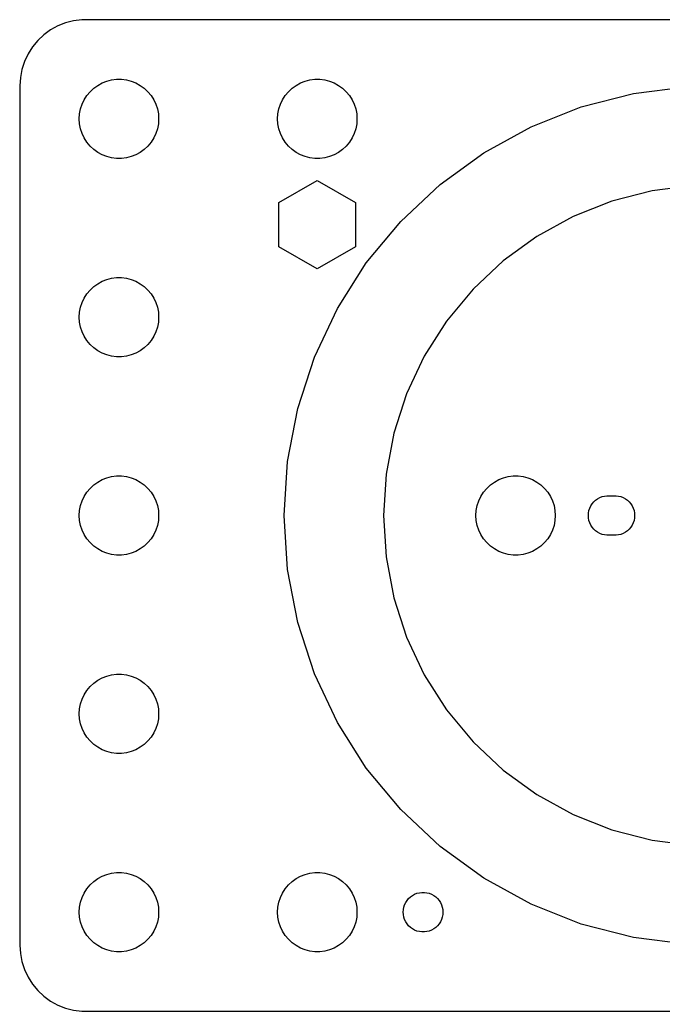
# Model space of a CAD drawing. Header units: metres. Extents: x -52 to 52, y -37 to 289.
# Drawn here: x -52.5 to -3.8, y 130.5 to 205.5 of the extents above; entities that cross this region are included whole.
import ezdxf

# ---------------------------------------------------------------- set-up
doc = ezdxf.new("R2010")
doc.units = ezdxf.units.M

msp = doc.modelspace()

# ---------------------------------------------------------------- linework, layer by layer
for p, q in [((-47.8139, 205.49), (-48.4369, 205.411)), ((47.8139, 205.49), (-47.8139, 205.49)), ((-50.1791, 204.722), (-50.6871, 204.353)), ((-49.6289, 205.024), (-50.1791, 204.722)), ((-49.0451, 205.255), (-49.6289, 205.024)), ((-48.4369, 205.411), (-49.0451, 205.255)), ((-50.6871, 204.353), (-51.1448, 203.923)), ((-51.5451, 203.439), (-51.8815, 202.909)), ((-51.1448, 203.923), (-51.5451, 203.439)), ((-51.8815, 202.909), (-52.1489, 202.341)), ((-52.3429, 201.743), (-52.4606, 201.127)), ((-52.1489, 202.341), (-52.3429, 201.743)), ((-52.4606, 201.127), (-52.5, 200.5)), ((-45.927, 200.853), (-45.5621, 200.947)), ((-45.5621, 200.947), (-45.1884, 200.994)), ((-45.1884, 200.994), (-44.8116, 200.994)), ((-44.8116, 200.994), (-44.4379, 200.947)), ((-44.4379, 200.947), (-44.0729, 200.853)), ((-30.927, 200.853), (-30.5621, 200.947)), ((-30.5621, 200.947), (-30.1884, 200.994)), ((-30.1884, 200.994), (-29.8116, 200.994)), ((-29.8116, 200.994), (-29.4379, 200.947)), ((-29.4379, 200.947), (-29.0729, 200.853)), ((-52.5, 200.5), (-52.5, 135.5)), ((-47.1869, 200.054), (-46.9123, 200.312)), ((-46.9123, 200.312), (-46.6075, 200.533)), ((-46.6075, 200.533), (-46.2773, 200.714)), ((-46.2773, 200.714), (-45.927, 200.853)), ((-44.0729, 200.853), (-43.7227, 200.714)), ((-43.7227, 200.714), (-43.3925, 200.533)), ((-43.3925, 200.533), (-43.0877, 200.312)), ((-43.0877, 200.312), (-42.8131, 200.054)), ((-32.1869, 200.054), (-31.9123, 200.312)), ((-31.9123, 200.312), (-31.6075, 200.533)), ((-31.6075, 200.533), (-31.2773, 200.714)), ((-31.2773, 200.714), (-30.927, 200.853)), ((-29.0729, 200.853), (-28.7227, 200.714)), ((-28.7227, 200.714), (-28.3925, 200.533)), ((-28.3925, 200.533), (-28.0877, 200.312)), ((-28.0877, 200.312), (-27.8131, 200.054)), ((-6.08989, 199.924), (-2.04068, 200.436)), ((-47.6289, 199.445), (-47.427, 199.763)), ((-47.427, 199.763), (-47.1869, 200.054)), ((-42.8131, 200.054), (-42.5729, 199.763)), ((-42.5729, 199.763), (-42.3711, 199.445)), ((-32.6289, 199.445), (-32.427, 199.763)), ((-32.427, 199.763), (-32.1869, 200.054)), ((-27.8131, 200.054), (-27.5729, 199.763)), ((-27.5729, 199.763), (-27.3711, 199.445)), ((-10.043, 198.909), (-6.08989, 199.924)), ((-47.9763, 198.376), (-47.9057, 198.746)), ((-47.9057, 198.746), (-47.7893, 199.104)), ((-47.7893, 199.104), (-47.6289, 199.445)), ((-42.3711, 199.445), (-42.2107, 199.104)), ((-42.2107, 199.104), (-42.0942, 198.746)), ((-42.0942, 198.746), (-42.0237, 198.376)), ((-32.9763, 198.376), (-32.9057, 198.746)), ((-32.9057, 198.746), (-32.7893, 199.104)), ((-32.7893, 199.104), (-32.6289, 199.445)), ((-27.3711, 199.445), (-27.2107, 199.104)), ((-27.2107, 199.104), (-27.0942, 198.746)), ((-27.0942, 198.746), (-27.0237, 198.376)), ((-13.8378, 197.407), (-10.043, 198.909)), ((-48, 198), (-47.9763, 198.376)), ((-47.9763, 197.624), (-48, 198)), ((-42.0237, 198.376), (-42, 198)), ((-42, 198), (-42.0237, 197.624)), ((-33, 198), (-32.9763, 198.376)), ((-32.9763, 197.624), (-33, 198)), ((-27.0237, 198.376), (-27, 198)), ((-27, 198), (-27.0237, 197.624)), ((-47.9057, 197.254), (-47.9763, 197.624)), ((-47.7893, 196.896), (-47.9057, 197.254)), ((-42.0942, 197.254), (-42.2107, 196.896)), ((-42.0237, 197.624), (-42.0942, 197.254)), ((-32.9057, 197.254), (-32.9763, 197.624)), ((-32.7893, 196.896), (-32.9057, 197.254)), ((-27.0942, 197.254), (-27.2107, 196.896)), ((-27.0237, 197.624), (-27.0942, 197.254)), ((-17.4144, 195.441), (-13.8378, 197.407)), ((-47.6289, 196.555), (-47.7893, 196.896)), ((-47.427, 196.237), (-47.6289, 196.555)), ((-42.3711, 196.555), (-42.5729, 196.237)), ((-42.2107, 196.896), (-42.3711, 196.555)), ((-32.6289, 196.555), (-32.7893, 196.896)), ((-32.427, 196.237), (-32.6289, 196.555)), ((-27.3711, 196.555), (-27.5729, 196.237)), ((-27.2107, 196.896), (-27.3711, 196.555)), ((-47.1869, 195.946), (-47.427, 196.237)), ((-46.9123, 195.688), (-47.1869, 195.946)), ((-42.8131, 195.946), (-43.0877, 195.688)), ((-42.5729, 196.237), (-42.8131, 195.946)), ((-32.1869, 195.946), (-32.427, 196.237)), ((-31.9123, 195.688), (-32.1869, 195.946)), ((-27.8131, 195.946), (-28.0877, 195.688)), ((-27.5729, 196.237), (-27.8131, 195.946)), ((-46.6075, 195.467), (-46.9123, 195.688)), ((-46.2773, 195.286), (-46.6075, 195.467)), ((-45.927, 195.147), (-46.2773, 195.286)), ((-45.5621, 195.053), (-45.927, 195.147)), ((-45.1884, 195.006), (-45.5621, 195.053)), ((-44.8116, 195.006), (-45.1884, 195.006)), ((-44.4379, 195.053), (-44.8116, 195.006)), ((-44.0729, 195.147), (-44.4379, 195.053)), ((-43.7227, 195.286), (-44.0729, 195.147)), ((-43.3925, 195.467), (-43.7227, 195.286)), ((-43.0877, 195.688), (-43.3925, 195.467)), ((-31.6075, 195.467), (-31.9123, 195.688)), ((-31.2773, 195.286), (-31.6075, 195.467)), ((-30.927, 195.147), (-31.2773, 195.286)), ((-30.5621, 195.053), (-30.927, 195.147)), ((-30.1884, 195.006), (-30.5621, 195.053)), ((-29.8116, 195.006), (-30.1884, 195.006)), ((-29.4379, 195.053), (-29.8116, 195.006)), ((-29.0729, 195.147), (-29.4379, 195.053)), ((-28.7227, 195.286), (-29.0729, 195.147)), ((-28.3925, 195.467), (-28.7227, 195.286)), ((-28.0877, 195.688), (-28.3925, 195.467)), ((-20.7163, 193.042), (-17.4144, 195.441)), ((-32.8982, 191.673), (-30, 193.347)), ((-30, 193.347), (-27.1018, 191.673)), ((-23.6915, 190.248), (-20.7163, 193.042)), ((-1.56975, 192.951), (-4.68452, 192.557)), ((-4.68452, 192.557), (-7.72542, 191.776)), ((-32.8982, 188.327), (-32.8982, 191.673)), ((-27.1018, 191.673), (-27.1018, 188.327)), ((-7.72542, 191.776), (-10.6445, 190.621)), ((-10.6445, 190.621), (-13.3957, 189.108)), ((-26.293, 187.103), (-23.6915, 190.248)), ((-13.3957, 189.108), (-15.9356, 187.263)), ((-30, 186.653), (-32.8982, 188.327)), ((-27.1018, 188.327), (-30, 186.653)), ((-28.48, 183.657), (-26.293, 187.103)), ((-15.9356, 187.263), (-18.2242, 185.114)), ((-45.5621, 185.947), (-45.1884, 185.994)), ((-45.1884, 185.994), (-44.8116, 185.994)), ((-44.8116, 185.994), (-44.4379, 185.947)), ((-47.1869, 185.054), (-46.9123, 185.312)), ((-46.9123, 185.312), (-46.6075, 185.533)), ((-46.6075, 185.533), (-46.2773, 185.714)), ((-46.2773, 185.714), (-45.927, 185.853)), ((-45.927, 185.853), (-45.5621, 185.947)), ((-44.4379, 185.947), (-44.0729, 185.853)), ((-44.0729, 185.853), (-43.7227, 185.714)), ((-43.7227, 185.714), (-43.3925, 185.533)), ((-43.3925, 185.533), (-43.0877, 185.312)), ((-43.0877, 185.312), (-42.8131, 185.054)), ((-47.6289, 184.445), (-47.427, 184.763)), ((-47.427, 184.763), (-47.1869, 185.054)), ((-42.8131, 185.054), (-42.5729, 184.763)), ((-42.5729, 184.763), (-42.3711, 184.445)), ((-18.2242, 185.114), (-20.2254, 182.695)), ((-47.9763, 183.376), (-47.9057, 183.746)), ((-47.9057, 183.746), (-47.7893, 184.104)), ((-47.7893, 184.104), (-47.6289, 184.445)), ((-42.3711, 184.445), (-42.2107, 184.104)), ((-42.2107, 184.104), (-42.0942, 183.746)), ((-42.0942, 183.746), (-42.0237, 183.376)), ((-48, 183), (-47.9763, 183.376)), ((-47.9763, 182.624), (-48, 183)), ((-42.0237, 183.376), (-42, 183)), ((-42, 183), (-42.0237, 182.624)), ((-30.2177, 179.964), (-28.48, 183.657)), ((-47.9057, 182.254), (-47.9763, 182.624)), ((-47.7893, 181.896), (-47.9057, 182.254)), ((-42.0942, 182.254), (-42.2107, 181.896)), ((-42.0237, 182.624), (-42.0942, 182.254)), ((-20.2254, 182.695), (-21.9077, 180.044)), ((-47.6289, 181.555), (-47.7893, 181.896)), ((-47.427, 181.237), (-47.6289, 181.555)), ((-42.3711, 181.555), (-42.5729, 181.237)), ((-42.2107, 181.896), (-42.3711, 181.555)), ((-47.1869, 180.946), (-47.427, 181.237)), ((-46.9123, 180.688), (-47.1869, 180.946)), ((-42.8131, 180.946), (-43.0877, 180.688)), ((-42.5729, 181.237), (-42.8131, 180.946)), ((-46.6075, 180.467), (-46.9123, 180.688)), ((-46.2773, 180.286), (-46.6075, 180.467)), ((-45.927, 180.147), (-46.2773, 180.286)), ((-45.5621, 180.053), (-45.927, 180.147)), ((-45.1884, 180.006), (-45.5621, 180.053)), ((-44.8116, 180.006), (-45.1884, 180.006)), ((-44.4379, 180.053), (-44.8116, 180.006)), ((-44.0729, 180.147), (-44.4379, 180.053)), ((-43.7227, 180.286), (-44.0729, 180.147)), ((-43.3925, 180.467), (-43.7227, 180.286)), ((-43.0877, 180.688), (-43.3925, 180.467)), ((-31.4789, 176.082), (-30.2177, 179.964)), ((-21.9077, 180.044), (-23.2444, 177.203)), ((-23.2444, 177.203), (-24.2146, 174.217)), ((-32.2437, 172.073), (-31.4789, 176.082)), ((-24.2146, 174.217), (-24.8029, 171.133)), ((-32.5, 168), (-32.2437, 172.073)), ((-45.5621, 170.947), (-45.1884, 170.994)), ((-45.1884, 170.994), (-44.8116, 170.994)), ((-44.8116, 170.994), (-44.4379, 170.947)), ((-24.8029, 171.133), (-25, 168)), ((-15.5621, 170.947), (-15.1884, 170.994)), ((-15.1884, 170.994), (-14.8116, 170.994)), ((-14.8116, 170.994), (-14.4379, 170.947)), ((-47.1869, 170.054), (-46.9123, 170.312)), ((-46.9123, 170.312), (-46.6075, 170.533)), ((-46.6075, 170.533), (-46.2773, 170.714)), ((-46.2773, 170.714), (-45.927, 170.853)), ((-45.927, 170.853), (-45.5621, 170.947)), ((-44.4379, 170.947), (-44.0729, 170.853)), ((-44.0729, 170.853), (-43.7227, 170.714)), ((-43.7227, 170.714), (-43.3925, 170.533)), ((-43.3925, 170.533), (-43.0877, 170.312)), ((-43.0877, 170.312), (-42.8131, 170.054)), ((-17.1869, 170.054), (-16.9123, 170.312)), ((-16.9123, 170.312), (-16.6075, 170.533)), ((-16.6075, 170.533), (-16.2773, 170.714)), ((-16.2773, 170.714), (-15.927, 170.853)), ((-15.927, 170.853), (-15.5621, 170.947)), ((-14.4379, 170.947), (-14.0729, 170.853)), ((-14.0729, 170.853), (-13.7227, 170.714)), ((-13.7227, 170.714), (-13.3925, 170.533)), ((-13.3925, 170.533), (-13.0877, 170.312)), ((-13.0877, 170.312), (-12.8131, 170.054)), ((-47.6289, 169.445), (-47.427, 169.763)), ((-47.427, 169.763), (-47.1869, 170.054)), ((-42.8131, 170.054), (-42.5729, 169.763)), ((-42.5729, 169.763), (-42.3711, 169.445)), ((-17.6289, 169.445), (-17.427, 169.763)), ((-17.427, 169.763), (-17.1869, 170.054)), ((-12.8131, 170.054), (-12.5729, 169.763)), ((-12.5729, 169.763), (-12.3711, 169.445)), ((-8.46352, 169.427), (-8.28107, 169.473)), ((-8.28107, 169.473), (-8.09418, 169.497)), ((-8.09418, 169.497), (-7.40581, 169.497)), ((-7.40581, 169.497), (-7.21892, 169.473)), ((-7.21892, 169.473), (-7.03647, 169.427)), ((-47.9763, 168.376), (-47.9057, 168.746)), ((-47.9057, 168.746), (-47.7893, 169.104)), ((-47.7893, 169.104), (-47.6289, 169.445)), ((-42.3711, 169.445), (-42.2107, 169.104)), ((-42.2107, 169.104), (-42.0942, 168.746)), ((-42.0942, 168.746), (-42.0237, 168.376)), ((-17.9763, 168.376), (-17.9057, 168.746)), ((-17.9057, 168.746), (-17.7893, 169.104)), ((-17.7893, 169.104), (-17.6289, 169.445)), ((-12.3711, 169.445), (-12.2107, 169.104)), ((-12.2107, 169.104), (-12.0942, 168.746)), ((-12.0942, 168.746), (-12.0237, 168.376)), ((-9.39465, 168.552), (-9.31445, 168.723)), ((-9.31445, 168.723), (-9.21352, 168.882)), ((-9.21352, 168.882), (-9.09344, 169.027)), ((-9.09344, 169.027), (-8.95613, 169.156)), ((-8.95613, 169.156), (-8.80373, 169.266)), ((-8.80373, 169.266), (-8.63866, 169.357)), ((-8.63866, 169.357), (-8.46352, 169.427)), ((-7.03647, 169.427), (-6.86133, 169.357)), ((-6.86133, 169.357), (-6.69626, 169.266)), ((-6.69626, 169.266), (-6.54385, 169.156)), ((-6.54385, 169.156), (-6.40654, 169.027)), ((-6.40654, 169.027), (-6.28647, 168.882)), ((-6.28647, 168.882), (-6.18553, 168.723)), ((-6.18553, 168.723), (-6.10533, 168.552)), ((-48, 168), (-47.9763, 168.376)), ((-47.9763, 167.624), (-48, 168)), ((-42.0237, 168.376), (-42, 168)), ((-42, 168), (-42.0237, 167.624)), ((-32.2437, 163.927), (-32.5, 168)), ((-25, 168), (-24.8029, 164.867)), ((-18, 168), (-17.9763, 168.376)), ((-17.9763, 167.624), (-18, 168)), ((-12.0237, 168.376), (-12, 168)), ((-12, 168), (-12.0237, 167.624)), ((-9.5, 168), (-9.48816, 168.188)), ((-9.48816, 167.812), (-9.5, 168)), ((-9.48816, 168.188), (-9.45287, 168.373)), ((-9.45287, 168.373), (-9.39465, 168.552)), ((-6.10533, 168.552), (-6.04712, 168.373)), ((-6.04712, 168.373), (-6.01183, 168.188)), ((-6.01183, 168.188), (-6, 168)), ((-6, 168), (-6.01183, 167.812)), ((-47.9057, 167.254), (-47.9763, 167.624)), ((-47.7893, 166.896), (-47.9057, 167.254)), ((-42.0942, 167.254), (-42.2107, 166.896)), ((-42.0237, 167.624), (-42.0942, 167.254)), ((-17.9057, 167.254), (-17.9763, 167.624)), ((-17.7893, 166.896), (-17.9057, 167.254)), ((-12.0942, 167.254), (-12.2107, 166.896)), ((-12.0237, 167.624), (-12.0942, 167.254)), ((-9.45287, 167.627), (-9.48816, 167.812)), ((-9.39465, 167.448), (-9.45287, 167.627)), ((-9.31445, 167.277), (-9.39465, 167.448)), ((-9.21352, 167.118), (-9.31445, 167.277)), ((-6.18553, 167.277), (-6.28647, 167.118)), ((-6.10533, 167.448), (-6.18553, 167.277)), ((-6.04712, 167.627), (-6.10533, 167.448)), ((-6.01183, 167.812), (-6.04712, 167.627)), ((-47.6289, 166.555), (-47.7893, 166.896)), ((-47.427, 166.237), (-47.6289, 166.555)), ((-42.3711, 166.555), (-42.5729, 166.237)), ((-42.2107, 166.896), (-42.3711, 166.555)), ((-17.6289, 166.555), (-17.7893, 166.896)), ((-17.427, 166.237), (-17.6289, 166.555)), ((-12.3711, 166.555), (-12.5729, 166.237)), ((-12.2107, 166.896), (-12.3711, 166.555)), ((-9.09344, 166.973), (-9.21352, 167.118)), ((-8.95613, 166.844), (-9.09344, 166.973)), ((-8.80373, 166.734), (-8.95613, 166.844)), ((-8.63866, 166.643), (-8.80373, 166.734)), ((-8.46352, 166.573), (-8.63866, 166.643)), ((-8.28107, 166.527), (-8.46352, 166.573)), ((-8.09418, 166.503), (-8.28107, 166.527)), ((-7.40581, 166.503), (-8.09418, 166.503)), ((-7.21892, 166.527), (-7.40581, 166.503)), ((-7.03647, 166.573), (-7.21892, 166.527)), ((-6.86133, 166.643), (-7.03647, 166.573)), ((-6.69626, 166.734), (-6.86133, 166.643)), ((-6.54385, 166.844), (-6.69626, 166.734)), ((-6.40654, 166.973), (-6.54385, 166.844)), ((-6.28647, 167.118), (-6.40654, 166.973)), ((-47.1869, 165.946), (-47.427, 166.237)), ((-46.9123, 165.688), (-47.1869, 165.946)), ((-42.8131, 165.946), (-43.0877, 165.688)), ((-42.5729, 166.237), (-42.8131, 165.946)), ((-17.1869, 165.946), (-17.427, 166.237)), ((-16.9123, 165.688), (-17.1869, 165.946)), ((-12.8131, 165.946), (-13.0877, 165.688)), ((-12.5729, 166.237), (-12.8131, 165.946)), ((-46.6075, 165.467), (-46.9123, 165.688)), ((-46.2773, 165.286), (-46.6075, 165.467)), ((-45.927, 165.147), (-46.2773, 165.286)), ((-45.5621, 165.053), (-45.927, 165.147)), ((-45.1884, 165.006), (-45.5621, 165.053)), ((-44.8116, 165.006), (-45.1884, 165.006)), ((-44.4379, 165.053), (-44.8116, 165.006)), ((-44.0729, 165.147), (-44.4379, 165.053)), ((-43.7227, 165.286), (-44.0729, 165.147)), ((-43.3925, 165.467), (-43.7227, 165.286)), ((-43.0877, 165.688), (-43.3925, 165.467)), ((-16.6075, 165.467), (-16.9123, 165.688)), ((-16.2773, 165.286), (-16.6075, 165.467)), ((-15.927, 165.147), (-16.2773, 165.286)), ((-15.5621, 165.053), (-15.927, 165.147)), ((-15.1884, 165.006), (-15.5621, 165.053)), ((-14.8116, 165.006), (-15.1884, 165.006)), ((-14.4379, 165.053), (-14.8116, 165.006)), ((-14.0729, 165.147), (-14.4379, 165.053)), ((-13.7227, 165.286), (-14.0729, 165.147)), ((-13.3925, 165.467), (-13.7227, 165.286)), ((-13.0877, 165.688), (-13.3925, 165.467)), ((-24.8029, 164.867), (-24.2146, 161.783)), ((-31.4789, 159.918), (-32.2437, 163.927)), ((-24.2146, 161.783), (-23.2444, 158.797)), ((-30.2177, 156.036), (-31.4789, 159.918)), ((-23.2444, 158.797), (-21.9077, 155.956)), ((-45.5621, 155.947), (-45.1884, 155.994)), ((-45.1884, 155.994), (-44.8116, 155.994)), ((-44.8116, 155.994), (-44.4379, 155.947)), ((-28.48, 152.343), (-30.2177, 156.036)), ((-47.1869, 155.054), (-46.9123, 155.312)), ((-46.9123, 155.312), (-46.6075, 155.533)), ((-46.6075, 155.533), (-46.2773, 155.714)), ((-46.2773, 155.714), (-45.927, 155.853)), ((-45.927, 155.853), (-45.5621, 155.947)), ((-44.4379, 155.947), (-44.0729, 155.853)), ((-44.0729, 155.853), (-43.7227, 155.714)), ((-43.7227, 155.714), (-43.3925, 155.533)), ((-43.3925, 155.533), (-43.0877, 155.312)), ((-43.0877, 155.312), (-42.8131, 155.054)), ((-21.9077, 155.956), (-20.2254, 153.305)), ((-47.6289, 154.445), (-47.427, 154.763)), ((-47.427, 154.763), (-47.1869, 155.054)), ((-42.8131, 155.054), (-42.5729, 154.763)), ((-42.5729, 154.763), (-42.3711, 154.445)), ((-47.9763, 153.376), (-47.9057, 153.746)), ((-47.9057, 153.746), (-47.7893, 154.104)), ((-47.7893, 154.104), (-47.6289, 154.445)), ((-42.3711, 154.445), (-42.2107, 154.104)), ((-42.2107, 154.104), (-42.0942, 153.746)), ((-42.0942, 153.746), (-42.0237, 153.376)), ((-48, 153), (-47.9763, 153.376)), ((-47.9763, 152.624), (-48, 153)), ((-42.0237, 153.376), (-42, 153)), ((-42, 153), (-42.0237, 152.624)), ((-20.2254, 153.305), (-18.2242, 150.886)), ((-47.9057, 152.254), (-47.9763, 152.624)), ((-47.7893, 151.896), (-47.9057, 152.254)), ((-42.0942, 152.254), (-42.2107, 151.896)), ((-42.0237, 152.624), (-42.0942, 152.254)), ((-26.293, 148.897), (-28.48, 152.343)), ((-47.6289, 151.555), (-47.7893, 151.896)), ((-47.427, 151.237), (-47.6289, 151.555)), ((-42.3711, 151.555), (-42.5729, 151.237)), ((-42.2107, 151.896), (-42.3711, 151.555)), ((-47.1869, 150.946), (-47.427, 151.237)), ((-46.9123, 150.688), (-47.1869, 150.946)), ((-42.8131, 150.946), (-43.0877, 150.688)), ((-42.5729, 151.237), (-42.8131, 150.946)), ((-18.2242, 150.886), (-15.9356, 148.737)), ((-46.6075, 150.467), (-46.9123, 150.688)), ((-46.2773, 150.286), (-46.6075, 150.467)), ((-45.927, 150.147), (-46.2773, 150.286)), ((-45.5621, 150.053), (-45.927, 150.147)), ((-45.1884, 150.006), (-45.5621, 150.053)), ((-44.8116, 150.006), (-45.1884, 150.006)), ((-44.4379, 150.053), (-44.8116, 150.006)), ((-44.0729, 150.147), (-44.4379, 150.053)), ((-43.7227, 150.286), (-44.0729, 150.147)), ((-43.3925, 150.467), (-43.7227, 150.286)), ((-43.0877, 150.688), (-43.3925, 150.467)), ((-23.6915, 145.752), (-26.293, 148.897)), ((-15.9356, 148.737), (-13.3957, 146.892)), ((-13.3957, 146.892), (-10.6445, 145.379)), ((-20.7163, 142.958), (-23.6915, 145.752)), ((-10.6445, 145.379), (-7.72542, 144.224)), ((-7.72542, 144.224), (-4.68452, 143.443)), ((-4.68452, 143.443), (-1.56975, 143.049)), ((-17.4144, 140.559), (-20.7163, 142.958)), ((-45.5621, 140.947), (-45.1884, 140.994)), ((-45.1884, 140.994), (-44.8116, 140.994)), ((-44.8116, 140.994), (-44.4379, 140.947)), ((-30.5621, 140.947), (-30.1884, 140.994)), ((-30.1884, 140.994), (-29.8116, 140.994)), ((-29.8116, 140.994), (-29.4379, 140.947)), ((-47.1869, 140.054), (-46.9123, 140.312)), ((-46.9123, 140.312), (-46.6075, 140.533)), ((-46.6075, 140.533), (-46.2773, 140.714)), ((-46.2773, 140.714), (-45.927, 140.853)), ((-45.927, 140.853), (-45.5621, 140.947)), ((-44.4379, 140.947), (-44.0729, 140.853)), ((-44.0729, 140.853), (-43.7227, 140.714)), ((-43.7227, 140.714), (-43.3925, 140.533)), ((-43.3925, 140.533), (-43.0877, 140.312)), ((-43.0877, 140.312), (-42.8131, 140.054)), ((-32.1869, 140.054), (-31.9123, 140.312)), ((-31.9123, 140.312), (-31.6075, 140.533)), ((-31.6075, 140.533), (-31.2773, 140.714)), ((-31.2773, 140.714), (-30.927, 140.853)), ((-30.927, 140.853), (-30.5621, 140.947)), ((-29.4379, 140.947), (-29.0729, 140.853)), ((-29.0729, 140.853), (-28.7227, 140.714)), ((-28.7227, 140.714), (-28.3925, 140.533)), ((-28.3925, 140.533), (-28.0877, 140.312)), ((-28.0877, 140.312), (-27.8131, 140.054)), ((-13.8378, 138.593), (-17.4144, 140.559)), ((-47.6289, 139.445), (-47.427, 139.763)), ((-47.427, 139.763), (-47.1869, 140.054)), ((-42.8131, 140.054), (-42.5729, 139.763)), ((-42.5729, 139.763), (-42.3711, 139.445)), ((-32.6289, 139.445), (-32.427, 139.763)), ((-32.427, 139.763), (-32.1869, 140.054)), ((-27.8131, 140.054), (-27.5729, 139.763)), ((-27.5729, 139.763), (-27.3711, 139.445)), ((-22.4635, 139.427), (-22.2811, 139.473)), ((-22.2811, 139.473), (-22.0942, 139.497)), ((-22.0942, 139.497), (-21.9058, 139.497)), ((-21.9058, 139.497), (-21.7189, 139.473)), ((-21.7189, 139.473), (-21.5365, 139.427)), ((-47.9763, 138.376), (-47.9057, 138.746)), ((-47.9057, 138.746), (-47.7893, 139.104)), ((-47.7893, 139.104), (-47.6289, 139.445)), ((-42.3711, 139.445), (-42.2107, 139.104)), ((-42.2107, 139.104), (-42.0942, 138.746)), ((-42.0942, 138.746), (-42.0237, 138.376)), ((-32.9763, 138.376), (-32.9057, 138.746)), ((-32.9057, 138.746), (-32.7893, 139.104)), ((-32.7893, 139.104), (-32.6289, 139.445)), ((-27.3711, 139.445), (-27.2107, 139.104)), ((-27.2107, 139.104), (-27.0942, 138.746)), ((-27.0942, 138.746), (-27.0237, 138.376)), ((-23.3947, 138.552), (-23.3145, 138.723)), ((-23.3145, 138.723), (-23.2135, 138.882)), ((-23.2135, 138.882), (-23.0934, 139.027)), ((-23.0934, 139.027), (-22.9561, 139.156)), ((-22.9561, 139.156), (-22.8037, 139.266)), ((-22.8037, 139.266), (-22.6387, 139.357)), ((-22.6387, 139.357), (-22.4635, 139.427)), ((-21.5365, 139.427), (-21.3613, 139.357)), ((-21.3613, 139.357), (-21.1963, 139.266)), ((-21.1963, 139.266), (-21.0439, 139.156)), ((-21.0439, 139.156), (-20.9065, 139.027)), ((-20.9065, 139.027), (-20.7865, 138.882)), ((-20.7865, 138.882), (-20.6855, 138.723)), ((-20.6855, 138.723), (-20.6053, 138.552)), ((-48, 138), (-47.9763, 138.376)), ((-47.9763, 137.624), (-48, 138)), ((-42.0237, 138.376), (-42, 138)), ((-42, 138), (-42.0237, 137.624)), ((-33, 138), (-32.9763, 138.376)), ((-32.9763, 137.624), (-33, 138)), ((-27.0237, 138.376), (-27, 138)), ((-27, 138), (-27.0237, 137.624)), ((-23.5, 138), (-23.4882, 138.188)), ((-23.4882, 137.812), (-23.5, 138)), ((-23.4882, 138.188), (-23.4529, 138.373)), ((-23.4529, 138.373), (-23.3947, 138.552)), ((-20.6053, 138.552), (-20.5471, 138.373)), ((-20.5471, 138.373), (-20.5118, 138.188)), ((-20.5118, 138.188), (-20.5, 138)), ((-20.5, 138), (-20.5118, 137.812)), ((-10.043, 137.091), (-13.8378, 138.593)), ((-47.9057, 137.254), (-47.9763, 137.624)), ((-47.7893, 136.896), (-47.9057, 137.254)), ((-42.0942, 137.254), (-42.2107, 136.896)), ((-42.0237, 137.624), (-42.0942, 137.254)), ((-32.9057, 137.254), (-32.9763, 137.624)), ((-32.7893, 136.896), (-32.9057, 137.254)), ((-27.0942, 137.254), (-27.2107, 136.896)), ((-27.0237, 137.624), (-27.0942, 137.254)), ((-23.4529, 137.627), (-23.4882, 137.812)), ((-23.3947, 137.448), (-23.4529, 137.627)), ((-23.3145, 137.277), (-23.3947, 137.448)), ((-23.2135, 137.118), (-23.3145, 137.277)), ((-20.6855, 137.277), (-20.7865, 137.118)), ((-20.6053, 137.448), (-20.6855, 137.277)), ((-20.5471, 137.627), (-20.6053, 137.448)), ((-20.5118, 137.812), (-20.5471, 137.627)), ((-47.6289, 136.555), (-47.7893, 136.896)), ((-47.427, 136.237), (-47.6289, 136.555)), ((-42.3711, 136.555), (-42.5729, 136.237)), ((-42.2107, 136.896), (-42.3711, 136.555)), ((-32.6289, 136.555), (-32.7893, 136.896)), ((-32.427, 136.237), (-32.6289, 136.555)), ((-27.3711, 136.555), (-27.5729, 136.237)), ((-27.2107, 136.896), (-27.3711, 136.555)), ((-23.0934, 136.973), (-23.2135, 137.118)), ((-22.9561, 136.844), (-23.0934, 136.973)), ((-22.8037, 136.734), (-22.9561, 136.844)), ((-22.6387, 136.643), (-22.8037, 136.734)), ((-22.4635, 136.573), (-22.6387, 136.643)), ((-22.2811, 136.527), (-22.4635, 136.573)), ((-22.0942, 136.503), (-22.2811, 136.527)), ((-21.9058, 136.503), (-22.0942, 136.503)), ((-21.7189, 136.527), (-21.9058, 136.503)), ((-21.5365, 136.573), (-21.7189, 136.527)), ((-21.3613, 136.643), (-21.5365, 136.573)), ((-21.1963, 136.734), (-21.3613, 136.643)), ((-21.0439, 136.844), (-21.1963, 136.734)), ((-20.9065, 136.973), (-21.0439, 136.844)), ((-20.7865, 137.118), (-20.9065, 136.973)), ((-6.08989, 136.076), (-10.043, 137.091)), ((-47.1869, 135.946), (-47.427, 136.237)), ((-46.9123, 135.688), (-47.1869, 135.946)), ((-42.8131, 135.946), (-43.0877, 135.688)), ((-42.5729, 136.237), (-42.8131, 135.946)), ((-32.1869, 135.946), (-32.427, 136.237)), ((-31.9123, 135.688), (-32.1869, 135.946)), ((-27.8131, 135.946), (-28.0877, 135.688)), ((-27.5729, 136.237), (-27.8131, 135.946)), ((-2.04068, 135.564), (-6.08989, 136.076)), ((-52.5, 135.5), (-52.4606, 134.873)), ((-46.6075, 135.467), (-46.9123, 135.688)), ((-46.2773, 135.286), (-46.6075, 135.467)), ((-45.927, 135.147), (-46.2773, 135.286)), ((-45.5621, 135.053), (-45.927, 135.147)), ((-45.1884, 135.006), (-45.5621, 135.053)), ((-44.8116, 135.006), (-45.1884, 135.006)), ((-44.4379, 135.053), (-44.8116, 135.006)), ((-44.0729, 135.147), (-44.4379, 135.053)), ((-43.7227, 135.286), (-44.0729, 135.147)), ((-43.3925, 135.467), (-43.7227, 135.286)), ((-43.0877, 135.688), (-43.3925, 135.467)), ((-31.6075, 135.467), (-31.9123, 135.688)), ((-31.2773, 135.286), (-31.6075, 135.467)), ((-30.927, 135.147), (-31.2773, 135.286)), ((-30.5621, 135.053), (-30.927, 135.147)), ((-30.1884, 135.006), (-30.5621, 135.053)), ((-29.8116, 135.006), (-30.1884, 135.006)), ((-29.4379, 135.053), (-29.8116, 135.006)), ((-29.0729, 135.147), (-29.4379, 135.053)), ((-28.7227, 135.286), (-29.0729, 135.147)), ((-28.3925, 135.467), (-28.7227, 135.286)), ((-28.0877, 135.688), (-28.3925, 135.467)), ((-52.4606, 134.873), (-52.3429, 134.257)), ((-52.3429, 134.257), (-52.1489, 133.659)), ((-52.1489, 133.659), (-51.8815, 133.091)), ((-51.8815, 133.091), (-51.5451, 132.561)), ((-51.5451, 132.561), (-51.1448, 132.077)), ((-51.1448, 132.077), (-50.6871, 131.647)), ((-50.6871, 131.647), (-50.1791, 131.278)), ((-50.1791, 131.278), (-49.6289, 130.976)), ((-49.6289, 130.976), (-49.0451, 130.745)), ((-49.0451, 130.745), (-48.4369, 130.589)), ((-48.4369, 130.589), (-47.8139, 130.51)), ((-47.8139, 130.51), (47.8139, 130.51))]:
    msp.add_line(p, q)

doc.saveas('drawing.dxf')
